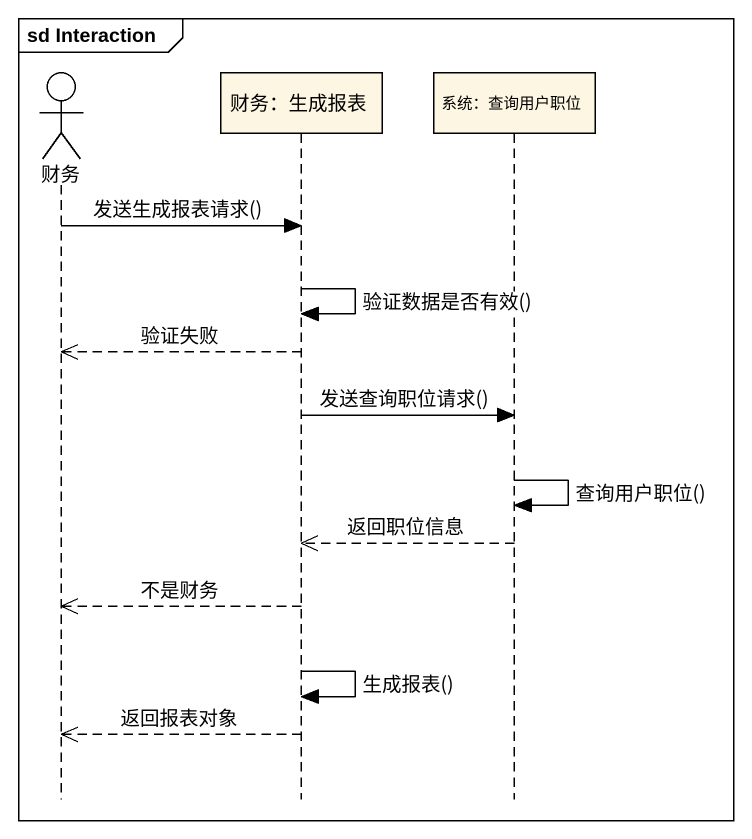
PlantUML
@startuml
mainframe sd Interaction
hide footbox
actor 财务
participant "财务：生成报表" as 财务_生成报表
participant "系统：查询用户职位" as 系统_查询用户职位

财务 -> 财务_生成报表 : 发送生成报表请求()
财务_生成报表 -> 财务_生成报表 : 验证数据是否有效()
财务_生成报表 -->> 财务 : 验证失败
财务_生成报表 -> 系统_查询用户职位 : 发送查询职位请求()
系统_查询用户职位 -> 系统_查询用户职位 : 查询用户职位()
系统_查询用户职位 -->> 财务_生成报表 : 返回职位信息
财务_生成报表 -->> 财务 : 不是财务
财务_生成报表 -> 财务_生成报表 : 生成报表()
财务_生成报表 -->> 财务 : 返回报表对象
@enduml
